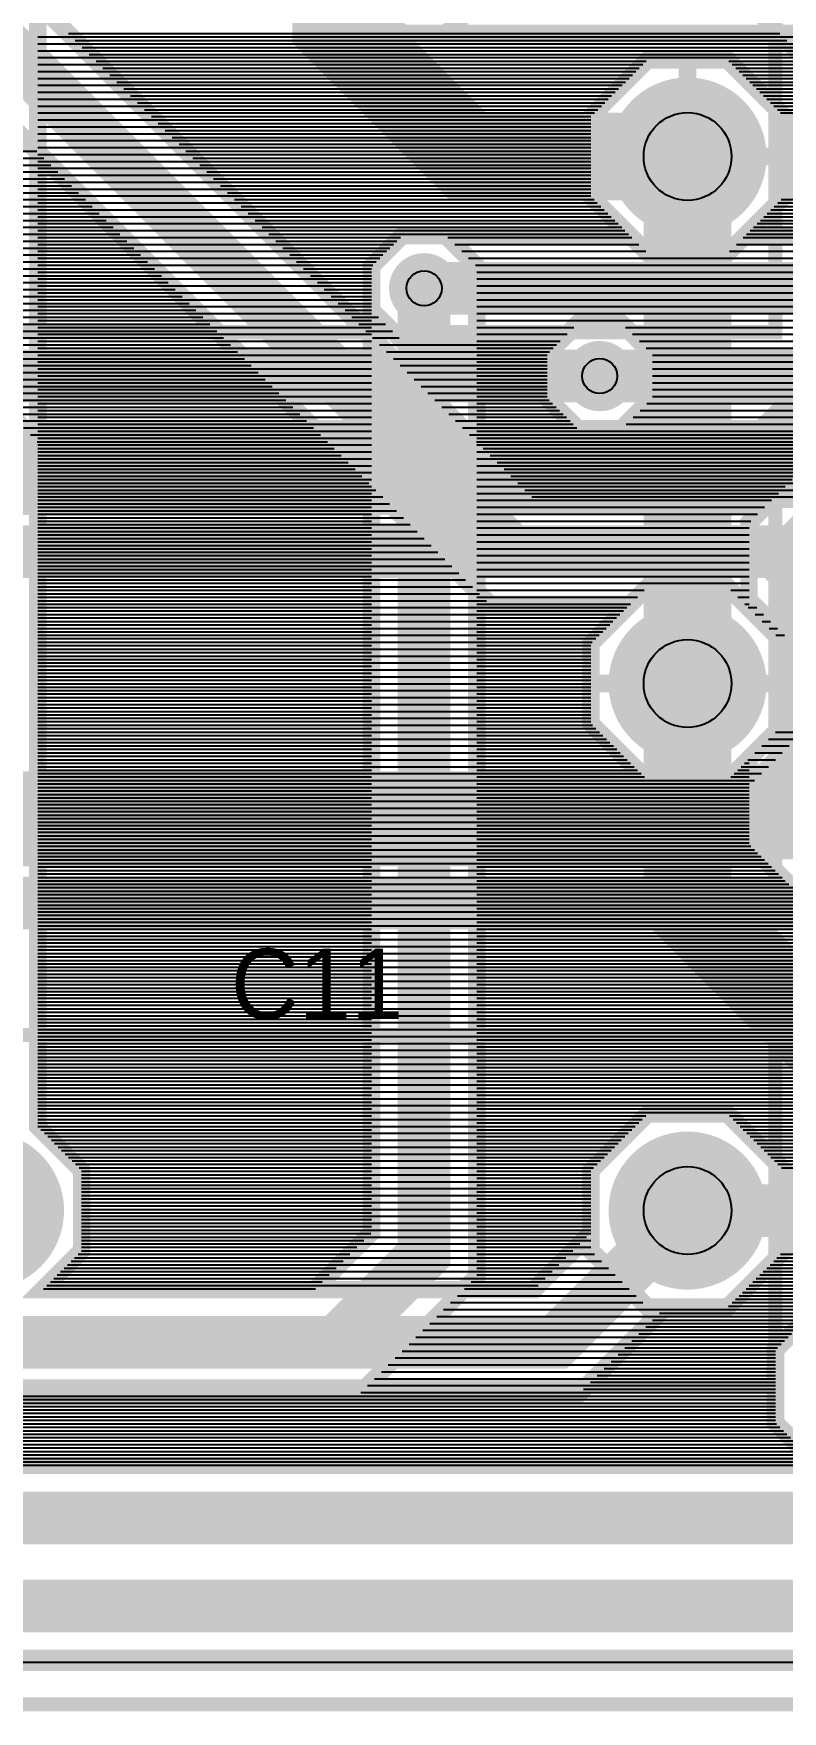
# Model space of a CAD drawing. Header units: inches. Extents: x -5.9 to 5.9, y -1.2 to 1.2.
# Drawn here: x 1.737 to 2.163, y -1.217 to -0.262 of the extents above; entities that cross this region are included whole.
import ezdxf

# ---------------------------------------------------------------- set-up
doc = ezdxf.new("R2010")
doc.units = ezdxf.units.IN
doc.layers.get('0').update_dxf_attribs({"linetype": 'CONTINUOUS'})

# ---------------------------------------------------------------- blocks, each defined once
blk = doc.blocks.new('EPAD')
at = {"const_width": 0.5}
blk.add_lwpolyline([(-0.25, 0, 1), (0.25, 0, 1)], format="xyb", close=True, dxfattribs=at)

msp = doc.modelspace()

# ---------------------------------------------------------------- linework, layer by layer
for points, const_width in [([(-5.627949, -1.212602), (5.887799, -1.212602), (5.887799, 0.755902), (-5.627949, 0.755902), (-5.627949, -1.212602)], 0.008), ([(-5.627949, -1.212602), (5.887799, -1.212602), (5.887799, 0.755902), (-5.627949, 0.755902), (-5.627949, -1.212602)], 0.008), ([(-5.627949, -1.212602), (5.887799, -1.212602), (5.887799, 0.755902), (-5.627949, 0.755902), (-5.627949, -1.212602)], 0.008), ([(5.705477, 0.692228), (5.705477, 0.622725), (5.709702, 0.6185), (5.688348, 0.6185), (5.659059, 0.589211), (5.659059, 0.547789), (5.688348, 0.5185), (5.72977, 0.5185), (5.759059, 0.547789), (5.759059, 0.573579), (5.824125, 0.573579), (5.863799, 0.613253), (5.863799, -1.069954), (5.824125, -1.03028), (5.754623, -1.03028), (5.705477, -1.079426), (5.705477, -1.148928), (5.745151, -1.188602), (-5.4853, -1.188602)], 0.01), ([(5.705477, 0.692228), (5.705477, 0.622725), (5.709702, 0.6185), (5.688348, 0.6185), (5.659059, 0.589211), (5.659059, 0.547789), (5.688348, 0.5185), (5.72977, 0.5185), (5.759059, 0.547789), (5.759059, 0.573579), (5.824125, 0.573579), (5.863799, 0.613253), (5.863799, -1.069954), (5.824125, -1.03028), (5.754623, -1.03028), (5.705477, -1.079426), (5.705477, -1.148928), (5.745151, -1.188602), (-5.4853, -1.188602)], 0.01), ([(1.234059, 0.2185), (1.584059, -0.1315), (1.584059, -0.9565), (1.634059, -1.0065), (1.909059, -1.0065), (1.959059, -0.9565), (1.959059, -0.4065)], 0.03), ([(-1.090941, -0.7315), (-1.015941, -0.7315), (-0.990941, -0.7065), (0.609059, -0.7065), (0.809059, -0.5065), (2.159059, -0.5065), (2.234059, -0.4315), (2.234059, -0.1565), (2.109059, -0.0315)], 0.05), ([(1.909059, -0.0315), (1.909059, -0.2565), (1.984059, -0.3315), (2.109059, -0.3315)], 0.05), ([(4.509059, -0.0315), (4.234059, -0.3065), (4.234059, -0.5315), (4.184059, -0.5815), (3.759059, -0.5815), (3.759059, -1.0565), (3.709059, -1.1065), (0.984059, -1.1065), (0.884059, -1.0065), (0.684059, -1.0065), (0.584059, -1.1065), (-3.115941, -1.1065), (-3.290941, -0.9315)], 0.03), ([(-1.090941, -0.0315), (-1.015941, -0.1065), (0.109059, -0.1065), (0.234059, -0.2315), (1.684059, -0.2315), (2.009059, -0.5565), (2.159059, -0.5565), (2.184059, -0.5815), (2.859059, -0.5815), (2.909059, -0.5315)], 0.03), ([(1.739059, -0.018926), (1.739059, -0.883719), (1.764059, -0.908719), (1.764059, -0.954281), (1.74184, -0.9765), (1.896633, -0.9765), (1.929059, -0.944074), (1.929059, -0.394074), (1.946633, -0.3765), (1.971485, -0.3765), (1.989059, -0.394074), (1.989059, -0.968926), (1.921485, -1.0365), (1.621633, -1.0365)], 0.01), ([(2.349059, -0.214931), (2.349059, -0.248069), (2.325628, -0.2715), (2.292491, -0.2715), (2.282491, -0.2615), (1.946633, -0.2615), (1.929059, -0.243926), (1.929059, -0.219074), (1.946633, -0.2015), (2.282491, -0.2015), (2.292491, -0.1915), (2.325628, -0.1915), (2.349059, -0.214931)], 0.01), ([(2.409059, -0.2315), (2.409059, -0.3315), (2.184059, -0.5565), (2.184059, -0.7065)], 0.05), ([(1.509059, -1.0315), (1.584059, -1.1065), (2.909059, -1.1065), (2.959059, -1.0565), (2.959059, -0.2815), (2.909059, -0.2315)], 0.03), ([(2.171485, -0.5265), (2.021485, -0.5265), (1.716484, -0.2215)], 0.01), ([(2.121633, -0.2215), (2.211633, -0.3115), (3.061634, -0.3115)], 0.01), ([(1.009059, -0.4315), (2.159059, -0.4315), (2.159059, -0.2315), (1.009059, -0.2315), (1.009059, -0.4315)], 0.008), ([(1.009059, -0.4315), (2.159059, -0.4315), (2.159059, -0.2315), (1.009059, -0.2315), (1.009059, -0.4315)], 0.008), ([(1.009059, -0.4315), (2.159059, -0.4315), (2.159059, -0.2315), (1.009059, -0.2315), (1.009059, -0.4315)], 0.008), ([(1.929059, -0.243926), (1.946633, -0.2615), (1.971485, -0.2615), (1.989059, -0.243926)], 0.01), ([(1.671633, -0.2615), (1.996633, -0.5865), (2.076278, -0.5865), (2.054059, -0.608719), (2.054059, -0.654281), (2.086278, -0.6865), (2.131841, -0.6865), (2.164059, -0.654281), (2.164059, -0.608719), (2.14184, -0.5865), (2.146633, -0.5865), (2.171633, -0.6115)], 0.01), ([(2.821485, -0.3765), (2.14184, -0.3765), (2.164059, -0.354281), (2.164059, -0.308719), (2.131841, -0.2765), (2.086278, -0.2765), (2.054059, -0.308719), (2.054059, -0.354281), (2.076278, -0.3765), (1.946633, -0.3765), (1.929059, -0.394074), (1.929059, -0.418926), (1.946633, -0.4365), (2.036633, -0.4365), (2.029059, -0.444074), (2.029059, -0.468926), (2.046633, -0.4865), (2.971485, -0.4865)], 0.01), ([(2.054059, -0.354281), (2.054059, -0.308719), (2.086278, -0.2765), (2.131841, -0.2765), (2.164059, -0.308719), (2.164059, -0.354281), (2.131841, -0.3865), (2.086278, -0.3865), (2.054059, -0.354281)], 0.01), ([(2.109059, -0.2765), (2.109059, -0.3315)], 0.01), ([(2.109059, -0.2765), (2.109059, -0.3315)], 0.01), ([(3.109059, -0.3065), (2.959059, -0.4565), (2.059059, -0.4565)], 0.03), ([(2.200628, -0.7465), (2.167491, -0.7465), (2.144059, -0.723069), (2.144059, -0.674281), (2.131841, -0.6865), (2.086278, -0.6865), (2.054059, -0.654281), (2.054059, -0.608719), (2.086278, -0.5765), (2.131841, -0.5765), (2.144059, -0.588719), (2.144059, -0.539932), (2.369059, -0.314932)], 0.01), ([(2.109059, -0.3315), (2.109059, -0.6315)], 0.05), ([(4.141634, -0.3315), (4.021633, -0.4515), (3.221633, -0.4515), (3.204059, -0.469074), (3.204059, -0.694074), (3.171633, -0.7265), (3.046633, -0.7265), (2.846633, -0.9265), (2.671633, -0.9265), (2.616633, -0.9815), (2.588348, -0.9815), (2.559059, -1.010789), (2.559059, -1.052211), (2.583349, -1.0765), (2.234769, -1.0765), (2.259059, -1.052211), (2.259059, -1.010789), (2.22977, -0.9815), (2.188348, -0.9815), (2.159059, -1.010789), (2.159059, -1.052211), (2.183349, -1.0765), (1.534769, -1.0765)], 0.01), ([(2.054059, -0.3315), (2.109059, -0.3315)], 0.01), ([(2.054059, -0.3315), (2.109059, -0.3315)], 0.01), ([(2.164059, -0.3315), (2.109059, -0.3315)], 0.01), ([(2.109059, -0.3865), (2.109059, -0.3315)], 0.01), ([(2.164059, -0.3315), (2.109059, -0.3315)], 0.01), ([(2.059059, -0.4565), (0.184059, -0.4565), (0.134059, -0.4065), (-1.240941, -0.4065), (-1.290941, -0.4565), (-1.290941, -0.7815), (-1.340941, -0.8315), (-2.390941, -0.8315), (-2.590941, -1.0315)], 0.03), ([(1.959059, -0.4065), (2.809059, -0.4065)], 0.03), ([(1.571633, -1.0365), (2.046485, -1.0365), (2.096485, -0.9865), (2.131841, -0.9865), (2.164059, -0.954281), (2.164059, -0.908719), (2.131841, -0.8765), (2.086278, -0.8765), (2.054059, -0.908719), (2.054059, -0.944074), (2.021633, -0.9765), (1.74184, -0.9765), (1.764059, -0.954281), (1.764059, -0.908719), (1.739059, -0.883719), (1.739059, -0.494074), (1.671485, -0.4265)], 0.01), ([(2.029059, -0.468926), (2.029059, -0.444074), (2.046633, -0.4265), (2.071485, -0.4265), (2.089059, -0.444074), (2.089059, -0.468926), (2.071485, -0.4865), (2.046633, -0.4865), (2.029059, -0.468926)], 0.01), ([(1.009059, -0.7315), (2.159059, -0.7315), (2.159059, -0.5315), (1.009059, -0.5315), (1.009059, -0.7315)], 0.008), ([(1.009059, -0.7315), (2.159059, -0.7315), (2.159059, -0.5315), (1.009059, -0.5315), (1.009059, -0.7315)], 0.008), ([(1.009059, -0.7315), (2.159059, -0.7315), (2.159059, -0.5315), (1.009059, -0.5315), (1.009059, -0.7315)], 0.008), ([(2.109059, -0.9315), (2.034059, -1.0065), (1.584059, -1.0065), (1.134059, -0.5565), (0.409059, -0.5565), (0.359059, -0.6065), (0.034059, -0.6065)], 0.03), ([(3.409059, -0.6315), (3.359059, -0.5815), (2.234059, -0.5815), (2.209059, -0.5565), (0.984059, -0.5565), (0.909059, -0.6315)], 0.03), ([(2.109059, -0.5765), (2.109059, -0.6315)], 0.01), ([(1.109059, -0.6315), (1.184059, -0.7065), (2.184059, -0.7065)], 0.05), ([(2.109059, -0.6315), (2.109059, -0.7565), (2.184059, -0.8315), (2.484059, -0.8315), (2.509059, -0.8065)], 0.05), ([(2.454059, -0.6315), (2.454059, -0.7065), (2.184059, -0.7065)], 0.05), ([(2.234059, -0.6315), (2.234059, -0.7565), (0.084059, -0.7565), (0.009059, -0.8315)], 0.03), ([(2.054059, -0.6315), (2.109059, -0.6315)], 0.01), ([(2.054059, -0.6315), (2.109059, -0.6315)], 0.01), ([(2.109059, -0.6865), (2.109059, -0.6315)], 0.01), ([(2.164059, -0.6315), (2.109059, -0.6315)], 0.01), ([(2.109059, -0.6865), (2.109059, -0.6315)], 0.01), ([(2.324059, -0.6665), (2.167491, -0.6665), (2.144059, -0.689931), (2.144059, -0.723069), (2.167491, -0.7465), (2.379059, -0.7465)], 0.01), ([(2.109059, -0.9315), (2.459059, -0.9315), (2.684059, -0.7065), (2.759059, -0.7065)], 0.03), ([(5.515776, -1.1365), (3.371633, -1.1365), (3.259059, -1.023925), (3.259059, -1.052211), (3.22977, -1.0815), (3.188348, -1.0815), (3.159059, -1.052211), (3.159059, -1.010789), (3.188348, -0.9815), (3.216634, -0.9815), (3.121633, -0.8865), (3.086278, -0.8865), (3.054059, -0.854281), (3.054059, -0.808719), (3.076278, -0.7865), (3.071485, -0.7865), (2.871485, -0.9865), (2.834769, -0.9865), (2.859059, -1.010789), (2.859059, -1.052211), (2.82977, -1.0815), (2.801485, -1.0815), (2.696485, -1.1865), (-1.578367, -1.1865)], 0.01), ([(-1.690941, -0.8365), (-1.615941, -0.8365), (-1.615941, -1.1065), (-1.565941, -1.1565), (2.684059, -1.1565), (2.809059, -1.0315)], 0.03), ([(1.659059, -1.0315), (2.159059, -1.0315), (2.159059, -0.8315), (1.659059, -0.8315), (1.659059, -1.0315)], 0.008), ([(1.659059, -1.0315), (2.159059, -1.0315), (2.159059, -0.8315), (1.659059, -0.8315), (1.659059, -1.0315)], 0.008), ([(1.659059, -1.0315), (2.159059, -1.0315), (2.159059, -0.8315), (1.659059, -0.8315), (1.659059, -1.0315)], 0.008), ([(2.054059, -0.954281), (2.054059, -0.908719), (2.086278, -0.8765), (2.131841, -0.8765), (2.164059, -0.908719), (2.164059, -0.954281), (2.131841, -0.9865), (2.086278, -0.9865), (2.054059, -0.954281)], 0.01), ([(-1.490941, -0.9315), (-1.315941, -1.1065), (2.659059, -1.1065), (2.734059, -1.0315)], 0.03), ([(0.834059, -1.0565), (0.834059, -1.1065), (0.884059, -1.1565), (3.959059, -1.1565), (4.009059, -1.1065), (4.009059, -0.9315)], 0.03), ([(1.596485, -1.0765), (2.183349, -1.0765), (2.159059, -1.052211), (2.159059, -1.010789), (2.188348, -0.9815), (2.22977, -0.9815), (2.259059, -1.010789), (2.259059, -1.052211), (2.234769, -1.0765), (2.583349, -1.0765), (2.559059, -1.052211), (2.559059, -1.010789), (2.588348, -0.9815), (2.62977, -0.9815), (2.659059, -1.010789), (2.659059, -1.052211), (2.634769, -1.0765), (2.783349, -1.0765)], 0.01), ([(0.734059, -1.0565), (0.834059, -1.1565), (5.35335, -1.1565), (5.494098, -1.015752)], 0.03), ([(5.365776, -1.1865), (0.821633, -1.1865)], 0.01)]:
    msp.add_lwpolyline(points, dxfattribs=dict(const_width=const_width))
for points in [[(1.739059, -0.263406), (2.284396, -0.263406)], [(1.739059, -0.267343), (2.288333, -0.267343)], [(1.756524, -0.26154), (2.161674, -0.26154)], [(1.760461, -0.265477), (2.165611, -0.265477)], [(1.739059, -0.27128), (2.29227, -0.27128)], [(1.739059, -0.275217), (2.369059, -0.275217)], [(1.764398, -0.269414), (2.169548, -0.269414)], [(1.768335, -0.273351), (2.173485, -0.273351)], [(1.739059, -0.279154), (2.083624, -0.279154)], [(1.739059, -0.283091), (2.079687, -0.283091)], [(1.772272, -0.277288), (2.08549, -0.277288)], [(1.776209, -0.281225), (2.081553, -0.281225)], [(1.780146, -0.285162), (2.077616, -0.285162)], [(2.132628, -0.277288), (2.177422, -0.277288)], [(2.134494, -0.279154), (2.369059, -0.279154)], [(2.136565, -0.281225), (2.181359, -0.281225)], [(2.138431, -0.283091), (2.369059, -0.283091)], [(2.140502, -0.285162), (2.185296, -0.285162)], [(1.739059, -0.287028), (2.07575, -0.287028)], [(1.739059, -0.290965), (2.071813, -0.290965)], [(1.739059, -0.294902), (2.067876, -0.294902)], [(1.784083, -0.289099), (2.073679, -0.289099)], [(1.78802, -0.293036), (2.069742, -0.293036)], [(2.142368, -0.287028), (2.369059, -0.287028)], [(2.144439, -0.289099), (2.189233, -0.289099)], [(2.146305, -0.290965), (2.369059, -0.290965)], [(2.148376, -0.293036), (2.19317, -0.293036)], [(2.150242, -0.294902), (2.369059, -0.294902)], [(1.739059, -0.298839), (2.063939, -0.298839)], [(1.739059, -0.302776), (2.060002, -0.302776)], [(1.791957, -0.296973), (2.065805, -0.296973)], [(1.795894, -0.30091), (2.061868, -0.30091)], [(1.799831, -0.304847), (2.057931, -0.304847)], [(2.152313, -0.296973), (2.197107, -0.296973)], [(2.154179, -0.298839), (2.369059, -0.298839)], [(2.15625, -0.30091), (2.201044, -0.30091)], [(2.158116, -0.302776), (2.369059, -0.302776)], [(2.160187, -0.304847), (2.204981, -0.304847)], [(1.739059, -0.306713), (2.056065, -0.306713)], [(1.739059, -0.31065), (2.054059, -0.31065)], [(1.739059, -0.314587), (2.054059, -0.314587)], [(1.803768, -0.308784), (2.054059, -0.308784)], [(1.807705, -0.312721), (2.054059, -0.312721)], [(2.162053, -0.306713), (2.369059, -0.306713)], [(1.739059, -0.318524), (2.054059, -0.318524)], [(1.739059, -0.322461), (2.054059, -0.322461)], [(1.811642, -0.316658), (2.054059, -0.316658)], [(1.815579, -0.320595), (2.054059, -0.320595)], [(1.819516, -0.324532), (2.054059, -0.324532)], [(1.164059, -0.328469), (1.738603, -0.328469)], [(1.164059, -0.332406), (1.74254, -0.332406)], [(1.739059, -0.326398), (2.054059, -0.326398)], [(1.739059, -0.330335), (2.054059, -0.330335)], [(1.739059, -0.334272), (2.054059, -0.334272)], [(1.823453, -0.328469), (2.054059, -0.328469)], [(1.82739, -0.332406), (2.054059, -0.332406)], [(1.164059, -0.336343), (1.746477, -0.336343)], [(1.164059, -0.34028), (1.750414, -0.34028)], [(1.739059, -0.338209), (2.054059, -0.338209)], [(1.739059, -0.342146), (2.054059, -0.342146)], [(1.831327, -0.336343), (2.054059, -0.336343)], [(1.835264, -0.34028), (2.054059, -0.34028)], [(1.164059, -0.344217), (1.754351, -0.344217)], [(1.164059, -0.348154), (1.758288, -0.348154)], [(1.164059, -0.352091), (1.762225, -0.352091)], [(1.739059, -0.346083), (2.054059, -0.346083)], [(1.739059, -0.35002), (2.054059, -0.35002)], [(1.839201, -0.344217), (2.054059, -0.344217)], [(1.843138, -0.348154), (2.054059, -0.348154)], [(1.847075, -0.352091), (2.054059, -0.352091)], [(1.158375, -0.359965), (1.770099, -0.359965)], [(1.162312, -0.356028), (1.766162, -0.356028)], [(1.739059, -0.353957), (2.054059, -0.353957)], [(1.739059, -0.357894), (2.057672, -0.357894)], [(1.739059, -0.361831), (2.061609, -0.361831)], [(1.851012, -0.356028), (2.055806, -0.356028)], [(1.854949, -0.359965), (2.059743, -0.359965)], [(2.156509, -0.361831), (2.322161, -0.361831)], [(2.158375, -0.359965), (3.013169, -0.359965)], [(2.160446, -0.357894), (2.326098, -0.357894)], [(2.162312, -0.356028), (3.017106, -0.356028)], [(1.146564, -0.371776), (1.78191, -0.371776)], [(1.150501, -0.367839), (1.777973, -0.367839)], [(1.154438, -0.363902), (1.774036, -0.363902)], [(1.739059, -0.365768), (2.065546, -0.365768)], [(1.739059, -0.369705), (2.069483, -0.369705)], [(1.858886, -0.363902), (2.06368, -0.363902)], [(1.862823, -0.367839), (2.067617, -0.367839)], [(1.86676, -0.371776), (2.071554, -0.371776)], [(2.146564, -0.371776), (3.001358, -0.371776)], [(2.148635, -0.369705), (2.314287, -0.369705)], [(2.150501, -0.367839), (3.005295, -0.367839)], [(2.152572, -0.365768), (2.318224, -0.365768)], [(2.154438, -0.363902), (3.009232, -0.363902)], [(1.13869, -0.37965), (1.789784, -0.37965)], [(1.142627, -0.375713), (1.785847, -0.375713)], [(1.739059, -0.373642), (2.07342, -0.373642)], [(1.739059, -0.377579), (1.945554, -0.377579)], [(1.739059, -0.381516), (1.941617, -0.381516)], [(1.870697, -0.375713), (2.075491, -0.375713)], [(1.874634, -0.37965), (1.943483, -0.37965)], [(1.972564, -0.377579), (2.077357, -0.377579)], [(1.976501, -0.381516), (2.081294, -0.381516)], [(2.136824, -0.381516), (2.302476, -0.381516)], [(2.140761, -0.377579), (2.306413, -0.377579)], [(2.142627, -0.375713), (2.997421, -0.375713)], [(2.144698, -0.373642), (2.31035, -0.373642)], [(1.021651, -0.387524), (1.797658, -0.387524)], [(1.024059, -0.391461), (1.801595, -0.391461)], [(1.134753, -0.383587), (1.793721, -0.383587)], [(1.739059, -0.385453), (1.93768, -0.385453)], [(1.739059, -0.38939), (1.933743, -0.38939)], [(1.878571, -0.383587), (1.939546, -0.383587)], [(1.882508, -0.387524), (1.935609, -0.387524)], [(1.886445, -0.391461), (1.931672, -0.391461)], [(1.980438, -0.385453), (2.085231, -0.385453)], [(1.984375, -0.38939), (2.294602, -0.38939)], [(2.132887, -0.385453), (2.298539, -0.385453)], [(1.024059, -0.395398), (1.805532, -0.395398)], [(1.024059, -0.399335), (1.809469, -0.399335)], [(1.739059, -0.393327), (1.929806, -0.393327)], [(1.739059, -0.397264), (1.929059, -0.397264)], [(1.890382, -0.395398), (1.929059, -0.395398)], [(1.894319, -0.399335), (1.929059, -0.399335)], [(1.988312, -0.393327), (2.290665, -0.393327)], [(1.989059, -0.397264), (2.286728, -0.397264)], [(1.024059, -0.403272), (1.813406, -0.403272)], [(1.024059, -0.407209), (1.817343, -0.407209)], [(1.739059, -0.401201), (1.929059, -0.401201)], [(1.739059, -0.405138), (1.929059, -0.405138)], [(1.739059, -0.409075), (1.929059, -0.409075)], [(1.898256, -0.403272), (1.929059, -0.403272)], [(1.902193, -0.407209), (1.929059, -0.407209)], [(1.989059, -0.401201), (2.282791, -0.401201)], [(1.989059, -0.405138), (2.278854, -0.405138)], [(1.989059, -0.409075), (2.274917, -0.409075)], [(1.024059, -0.411146), (1.82128, -0.411146)], [(1.024059, -0.415083), (1.825217, -0.415083)], [(1.024059, -0.41902), (1.829154, -0.41902)], [(1.739059, -0.413012), (1.929059, -0.413012)], [(1.739059, -0.416949), (1.929059, -0.416949)], [(1.90613, -0.411146), (1.929059, -0.411146)], [(1.910067, -0.415083), (1.929059, -0.415083)], [(1.914004, -0.41902), (1.929153, -0.41902)], [(1.989059, -0.413012), (2.27098, -0.413012)], [(1.989059, -0.416949), (2.267043, -0.416949)], [(1.024059, -0.422957), (1.833091, -0.422957)], [(1.671878, -0.426894), (1.837028, -0.426894)], [(1.739059, -0.420886), (1.929059, -0.420886)], [(1.739059, -0.424823), (1.929059, -0.424823)], [(1.739059, -0.42876), (1.929059, -0.42876)], [(1.917941, -0.422957), (1.93309, -0.422957)], [(1.921878, -0.426894), (1.937027, -0.426894)], [(1.989059, -0.420886), (2.263106, -0.420886)], [(1.989059, -0.424823), (2.259169, -0.424823)], [(1.989059, -0.42876), (2.044373, -0.42876)], [(2.073745, -0.42876), (2.255231, -0.42876)], [(1.675815, -0.430831), (1.840965, -0.430831)], [(1.679752, -0.434768), (1.844902, -0.434768)], [(1.683689, -0.438705), (1.848839, -0.438705)], [(1.739059, -0.432697), (1.929059, -0.432697)], [(1.739059, -0.436634), (1.929059, -0.436634)], [(1.925815, -0.430831), (1.940964, -0.430831)], [(1.929752, -0.434768), (1.944901, -0.434768)], [(1.933689, -0.438705), (2.034428, -0.438705)], [(1.989059, -0.432697), (2.040436, -0.432697)], [(1.989059, -0.436634), (2.036499, -0.436634)], [(2.077682, -0.432697), (2.251294, -0.432697)], [(2.081619, -0.436634), (2.247357, -0.436634)], [(1.687626, -0.442642), (1.852776, -0.442642)], [(1.691563, -0.446579), (1.856713, -0.446579)], [(1.739059, -0.440571), (1.929059, -0.440571)], [(1.739059, -0.444508), (1.929059, -0.444508)], [(1.739059, -0.448445), (1.929059, -0.448445)], [(1.937626, -0.442642), (2.030491, -0.442642)], [(1.941563, -0.446579), (2.029059, -0.446579)], [(1.989059, -0.440571), (2.032562, -0.440571)], [(1.989059, -0.444508), (2.029059, -0.444508)], [(1.989059, -0.448445), (2.029059, -0.448445)], [(2.085556, -0.440571), (2.24342, -0.440571)], [(2.089059, -0.444508), (2.239483, -0.444508)], [(2.089059, -0.448445), (2.235546, -0.448445)], [(1.6955, -0.450516), (1.86065, -0.450516)], [(1.699437, -0.454453), (1.864587, -0.454453)], [(1.703374, -0.45839), (1.868524, -0.45839)], [(1.739059, -0.452382), (1.929059, -0.452382)], [(1.739059, -0.456319), (1.929059, -0.456319)], [(1.9455, -0.450516), (2.029059, -0.450516)], [(1.949437, -0.454453), (2.029059, -0.454453)], [(1.953374, -0.45839), (2.029059, -0.45839)], [(1.989059, -0.452382), (2.029059, -0.452382)], [(1.989059, -0.456319), (2.029059, -0.456319)], [(2.089059, -0.452382), (2.231609, -0.452382)], [(2.089059, -0.456319), (2.227672, -0.456319)], [(1.707311, -0.462327), (1.872461, -0.462327)], [(1.711248, -0.466264), (1.876398, -0.466264)], [(1.739059, -0.460256), (1.929059, -0.460256)], [(1.739059, -0.464193), (1.929059, -0.464193)], [(1.957311, -0.462327), (2.029059, -0.462327)], [(1.961248, -0.466264), (2.029059, -0.466264)], [(1.989059, -0.460256), (2.029059, -0.460256)], [(1.989059, -0.464193), (2.029059, -0.464193)], [(2.089059, -0.460256), (2.223735, -0.460256)], [(2.089059, -0.464193), (2.219798, -0.464193)], [(1.715185, -0.470201), (1.880335, -0.470201)], [(1.719122, -0.474138), (1.884272, -0.474138)], [(1.739059, -0.46813), (1.929059, -0.46813)], [(1.739059, -0.472067), (1.929059, -0.472067)], [(1.739059, -0.476004), (1.929059, -0.476004)], [(1.965185, -0.470201), (2.030334, -0.470201)], [(1.969122, -0.474138), (2.034271, -0.474138)], [(1.989059, -0.46813), (2.029059, -0.46813)], [(1.989059, -0.472067), (2.0322, -0.472067)], [(1.989059, -0.476004), (2.036137, -0.476004)], [(2.081981, -0.476004), (2.207987, -0.476004)], [(2.085918, -0.472067), (2.211924, -0.472067)], [(2.089059, -0.46813), (2.215861, -0.46813)], [(1.723059, -0.478075), (1.888209, -0.478075)], [(1.726996, -0.482012), (1.892146, -0.482012)], [(1.730933, -0.485949), (1.896083, -0.485949)], [(1.739059, -0.479941), (1.929059, -0.479941)], [(1.739059, -0.483878), (1.929059, -0.483878)], [(1.973059, -0.478075), (2.038208, -0.478075)], [(1.976996, -0.482012), (2.042145, -0.482012)], [(1.980933, -0.485949), (2.046082, -0.485949)], [(1.989059, -0.479941), (2.040074, -0.479941)], [(1.989059, -0.483878), (2.044011, -0.483878)], [(2.074107, -0.483878), (2.200113, -0.483878)], [(2.078044, -0.479941), (2.20405, -0.479941)], [(1.73487, -0.489886), (1.90002, -0.489886)], [(1.738807, -0.493823), (1.903957, -0.493823)], [(1.739059, -0.487815), (1.929059, -0.487815)], [(1.739059, -0.491752), (1.929059, -0.491752)], [(1.739059, -0.495689), (1.929059, -0.495689)], [(1.98487, -0.489886), (3.204059, -0.489886)], [(1.988807, -0.493823), (2.269059, -0.493823)], [(1.989059, -0.487815), (2.196176, -0.487815)], [(1.989059, -0.491752), (2.192239, -0.491752)], [(1.989059, -0.495689), (2.188302, -0.495689)], [(1.739059, -0.49776), (1.907894, -0.49776)], [(1.739059, -0.499626), (1.929059, -0.499626)], [(1.739059, -0.501697), (1.911831, -0.501697)], [(1.739059, -0.503563), (1.929059, -0.503563)], [(1.739059, -0.505634), (1.915768, -0.505634)], [(1.989059, -0.499626), (2.184365, -0.499626)], [(1.989059, -0.503563), (2.180428, -0.503563)], [(1.992744, -0.49776), (2.269059, -0.49776)], [(1.996681, -0.501697), (2.269059, -0.501697)], [(2.000619, -0.505634), (2.269059, -0.505634)], [(1.739059, -0.5075), (1.929059, -0.5075)], [(1.739059, -0.509571), (1.919705, -0.509571)], [(1.739059, -0.511437), (1.929059, -0.511437)], [(1.739059, -0.513508), (1.923642, -0.513508)], [(1.739059, -0.515374), (1.929059, -0.515374)], [(1.989059, -0.5075), (2.176491, -0.5075)], [(1.989059, -0.511437), (2.172554, -0.511437)], [(1.989059, -0.515374), (2.168617, -0.515374)], [(2.004556, -0.509571), (2.269059, -0.509571)], [(2.008493, -0.513508), (2.269059, -0.513508)], [(1.739059, -0.517445), (1.927579, -0.517445)], [(1.739059, -0.519311), (1.929059, -0.519311)], [(1.739059, -0.521382), (1.931516, -0.521382)], [(1.739059, -0.523248), (1.929059, -0.523248)], [(1.989059, -0.519311), (2.16468, -0.519311)], [(1.989059, -0.523248), (2.160743, -0.523248)], [(2.01243, -0.517445), (2.269059, -0.517445)], [(2.016367, -0.521382), (2.269059, -0.521382)], [(1.739059, -0.525319), (1.935453, -0.525319)], [(1.739059, -0.527185), (1.929059, -0.527185)], [(1.739059, -0.529256), (1.93939, -0.529256)], [(1.739059, -0.531122), (1.929059, -0.531122)], [(1.739059, -0.533193), (1.943327, -0.533193)], [(1.989059, -0.527185), (2.156806, -0.527185)], [(1.989059, -0.531122), (2.152869, -0.531122)], [(2.020304, -0.525319), (2.269059, -0.525319)], [(1.739059, -0.535059), (1.929059, -0.535059)], [(1.739059, -0.53713), (1.947264, -0.53713)], [(1.739059, -0.538996), (1.929059, -0.538996)], [(1.739059, -0.541067), (1.951201, -0.541067)], [(1.739059, -0.542933), (1.929059, -0.542933)], [(1.989059, -0.535059), (2.148932, -0.535059)], [(1.989059, -0.538996), (2.144995, -0.538996)], [(1.989059, -0.542933), (2.144059, -0.542933)], [(1.739059, -0.545004), (1.955138, -0.545004)], [(1.739059, -0.54687), (1.929059, -0.54687)], [(1.739059, -0.548941), (1.959075, -0.548941)], [(1.739059, -0.550807), (1.929059, -0.550807)], [(1.739059, -0.552878), (1.963012, -0.552878)], [(1.989059, -0.54687), (2.144059, -0.54687)], [(1.989059, -0.550807), (2.144059, -0.550807)], [(1.739059, -0.554744), (1.929059, -0.554744)], [(1.739059, -0.556815), (1.966949, -0.556815)], [(1.739059, -0.558681), (1.929059, -0.558681)], [(1.739059, -0.560752), (1.970886, -0.560752)], [(1.739059, -0.562618), (1.929059, -0.562618)], [(1.989059, -0.554744), (2.144059, -0.554744)], [(1.989059, -0.558681), (2.144059, -0.558681)], [(1.989059, -0.562618), (2.144059, -0.562618)], [(1.739059, -0.564689), (1.974823, -0.564689)], [(1.739059, -0.566555), (1.929059, -0.566555)], [(1.739059, -0.568626), (1.97876, -0.568626)], [(1.739059, -0.570492), (1.929059, -0.570492)], [(1.739059, -0.572563), (1.982697, -0.572563)], [(1.989059, -0.566555), (2.144059, -0.566555)], [(1.989059, -0.570492), (2.144059, -0.570492)], [(1.739059, -0.574429), (1.929059, -0.574429)], [(1.739059, -0.5765), (1.986634, -0.5765)], [(1.739059, -0.578366), (1.929059, -0.578366)], [(1.739059, -0.580437), (1.990571, -0.580437)], [(1.739059, -0.582303), (1.929059, -0.582303)], [(1.989059, -0.574429), (2.144059, -0.574429)], [(1.989059, -0.578366), (2.084412, -0.578366)], [(1.989059, -0.582303), (2.080475, -0.582303)], [(2.133706, -0.578366), (2.144059, -0.578366)], [(2.137643, -0.582303), (2.144059, -0.582303)], [(1.739059, -0.584374), (1.994508, -0.584374)], [(1.739059, -0.58624), (1.929059, -0.58624)], [(1.739059, -0.588311), (2.074467, -0.588311)], [(1.739059, -0.590177), (1.929059, -0.590177)], [(1.989059, -0.58624), (2.076538, -0.58624)], [(1.989059, -0.590177), (2.072601, -0.590177)], [(2.14158, -0.58624), (2.144059, -0.58624)], [(2.143652, -0.588311), (2.148445, -0.588311)], [(1.739059, -0.592248), (2.07053, -0.592248)], [(1.739059, -0.594114), (1.929059, -0.594114)], [(1.739059, -0.596185), (2.066593, -0.596185)], [(1.739059, -0.598051), (1.929059, -0.598051)], [(1.739059, -0.600122), (2.062656, -0.600122)], [(1.989059, -0.594114), (2.068664, -0.594114)], [(1.989059, -0.598051), (2.064727, -0.598051)], [(2.147589, -0.592248), (2.152382, -0.592248)], [(2.151526, -0.596185), (2.156319, -0.596185)], [(2.155463, -0.600122), (2.160256, -0.600122)], [(1.739059, -0.601988), (1.929059, -0.601988)], [(1.739059, -0.604059), (2.058719, -0.604059)], [(1.739059, -0.605925), (1.929059, -0.605925)], [(1.739059, -0.607996), (2.054781, -0.607996)], [(1.739059, -0.609862), (1.929059, -0.609862)], [(1.989059, -0.601988), (2.06079, -0.601988)], [(1.989059, -0.605925), (2.056853, -0.605925)], [(1.989059, -0.609862), (2.054059, -0.609862)], [(2.1594, -0.604059), (2.164193, -0.604059)], [(1.739059, -0.611933), (2.054059, -0.611933)], [(1.739059, -0.613799), (1.929059, -0.613799)], [(1.739059, -0.61587), (2.054059, -0.61587)], [(1.739059, -0.617736), (1.929059, -0.617736)], [(1.739059, -0.619807), (2.054059, -0.619807)], [(1.989059, -0.613799), (2.054059, -0.613799)], [(1.989059, -0.617736), (2.054059, -0.617736)], [(1.739059, -0.621673), (1.929059, -0.621673)], [(1.739059, -0.623744), (2.054059, -0.623744)], [(1.739059, -0.62561), (1.929059, -0.62561)], [(1.739059, -0.627681), (2.054059, -0.627681)], [(1.739059, -0.629547), (1.929059, -0.629547)], [(1.989059, -0.621673), (2.054059, -0.621673)], [(1.989059, -0.62561), (2.054059, -0.62561)], [(1.989059, -0.629547), (2.054059, -0.629547)], [(1.739059, -0.631619), (2.054059, -0.631619)], [(1.739059, -0.633484), (1.929059, -0.633484)], [(1.739059, -0.635556), (2.054059, -0.635556)], [(1.739059, -0.637421), (1.929059, -0.637421)], [(1.739059, -0.639493), (2.054059, -0.639493)], [(1.989059, -0.633484), (2.054059, -0.633484)], [(1.989059, -0.637421), (2.054059, -0.637421)], [(1.739059, -0.641358), (1.929059, -0.641358)], [(1.739059, -0.64343), (2.054059, -0.64343)], [(1.739059, -0.645295), (1.929059, -0.645295)], [(1.739059, -0.647367), (2.054059, -0.647367)], [(1.739059, -0.649232), (1.929059, -0.649232)], [(1.989059, -0.641358), (2.054059, -0.641358)], [(1.989059, -0.645295), (2.054059, -0.645295)], [(1.989059, -0.649232), (2.054059, -0.649232)], [(1.739059, -0.651304), (2.054059, -0.651304)], [(1.739059, -0.653169), (1.929059, -0.653169)], [(1.739059, -0.655241), (2.055019, -0.655241)], [(1.739059, -0.657106), (1.929059, -0.657106)], [(1.989059, -0.653169), (2.054059, -0.653169)], [(1.989059, -0.657106), (2.056884, -0.657106)], [(1.739059, -0.659178), (2.058956, -0.659178)], [(1.739059, -0.661043), (1.929059, -0.661043)], [(1.739059, -0.663115), (2.062893, -0.663115)], [(1.739059, -0.66498), (1.929059, -0.66498)], [(1.739059, -0.667052), (2.06683, -0.667052)], [(1.989059, -0.661043), (2.060821, -0.661043)], [(1.989059, -0.66498), (2.064758, -0.66498)], [(2.151289, -0.667052), (2.166939, -0.667052)], [(2.155226, -0.663115), (2.324059, -0.663115)], [(2.159163, -0.659178), (2.219311, -0.659178)], [(1.739059, -0.668917), (1.929059, -0.668917)], [(1.739059, -0.670989), (2.070767, -0.670989)], [(1.739059, -0.672854), (1.929059, -0.672854)], [(1.739059, -0.674926), (2.074704, -0.674926)], [(1.739059, -0.676791), (1.929059, -0.676791)], [(1.989059, -0.668917), (2.068695, -0.668917)], [(1.989059, -0.672854), (2.072632, -0.672854)], [(1.989059, -0.676791), (2.076569, -0.676791)], [(2.141549, -0.676791), (2.144059, -0.676791)], [(2.143415, -0.674926), (2.159065, -0.674926)], [(2.147352, -0.670989), (2.163002, -0.670989)], [(1.739059, -0.678863), (2.078641, -0.678863)], [(1.739059, -0.680728), (1.929059, -0.680728)], [(1.739059, -0.6828), (2.082578, -0.6828)], [(1.739059, -0.684665), (1.929059, -0.684665)], [(1.739059, -0.686737), (2.147254, -0.686737)], [(1.989059, -0.680728), (2.080506, -0.680728)], [(1.989059, -0.684665), (2.084443, -0.684665)], [(2.133675, -0.684665), (2.144059, -0.684665)], [(2.135541, -0.6828), (2.151191, -0.6828)], [(2.137612, -0.680728), (2.144059, -0.680728)], [(2.139478, -0.678863), (2.155128, -0.678863)], [(1.739059, -0.688602), (1.929059, -0.688602)], [(1.739059, -0.690674), (2.144059, -0.690674)], [(1.739059, -0.692539), (1.929059, -0.692539)], [(1.739059, -0.694611), (2.144059, -0.694611)], [(1.739059, -0.696476), (1.929059, -0.696476)], [(1.989059, -0.688602), (2.144059, -0.688602)], [(1.989059, -0.692539), (2.144059, -0.692539)], [(1.989059, -0.696476), (2.144059, -0.696476)], [(1.739059, -0.698548), (2.144059, -0.698548)], [(1.739059, -0.700413), (1.929059, -0.700413)], [(1.739059, -0.702485), (2.144059, -0.702485)], [(1.739059, -0.70435), (1.929059, -0.70435)], [(1.739059, -0.706422), (2.144059, -0.706422)], [(1.989059, -0.700413), (2.144059, -0.700413)], [(1.989059, -0.70435), (2.144059, -0.70435)], [(1.739059, -0.708287), (1.929059, -0.708287)], [(1.739059, -0.710359), (2.144059, -0.710359)], [(1.739059, -0.712224), (1.929059, -0.712224)], [(1.739059, -0.714296), (2.144059, -0.714296)], [(1.739059, -0.716161), (1.929059, -0.716161)], [(1.989059, -0.708287), (2.144059, -0.708287)], [(1.989059, -0.712224), (2.144059, -0.712224)], [(1.989059, -0.716161), (2.144059, -0.716161)], [(1.739059, -0.718233), (2.144059, -0.718233)], [(1.739059, -0.720098), (1.929059, -0.720098)], [(1.739059, -0.72217), (2.144059, -0.72217)], [(1.739059, -0.724035), (1.929059, -0.724035)], [(1.989059, -0.720098), (2.144059, -0.720098)], [(1.989059, -0.724035), (2.145026, -0.724035)], [(1.739059, -0.726107), (2.147098, -0.726107)], [(1.739059, -0.727972), (1.929059, -0.727972)], [(1.739059, -0.730044), (2.151035, -0.730044)], [(1.739059, -0.731909), (1.929059, -0.731909)], [(1.739059, -0.733981), (2.154972, -0.733981)], [(1.989059, -0.727972), (2.148963, -0.727972)], [(1.989059, -0.731909), (2.1529, -0.731909)], [(1.739059, -0.735846), (1.929059, -0.735846)], [(1.739059, -0.737918), (2.158909, -0.737918)], [(1.739059, -0.739783), (1.929059, -0.739783)], [(1.739059, -0.741855), (2.162846, -0.741855)], [(1.739059, -0.74372), (1.929059, -0.74372)], [(1.989059, -0.735846), (2.156837, -0.735846)], [(1.989059, -0.739783), (2.160774, -0.739783)], [(1.989059, -0.74372), (2.164711, -0.74372)], [(1.739059, -0.745792), (2.166783, -0.745792)], [(1.739059, -0.747657), (1.929059, -0.747657)], [(1.739059, -0.749729), (2.379059, -0.749729)], [(1.739059, -0.751594), (1.929059, -0.751594)], [(1.739059, -0.753666), (2.379059, -0.753666)], [(1.989059, -0.747657), (2.879059, -0.747657)], [(1.989059, -0.751594), (2.879059, -0.751594)], [(1.739059, -0.755531), (1.929059, -0.755531)], [(1.739059, -0.757603), (2.379059, -0.757603)], [(1.739059, -0.759469), (1.929059, -0.759469)], [(1.739059, -0.76154), (2.379059, -0.76154)], [(1.739059, -0.763406), (1.929059, -0.763406)], [(1.989059, -0.755531), (2.879059, -0.755531)], [(1.989059, -0.759469), (2.879059, -0.759469)], [(1.989059, -0.763406), (2.879059, -0.763406)], [(1.739059, -0.765477), (2.379059, -0.765477)], [(1.739059, -0.767343), (1.929059, -0.767343)], [(1.739059, -0.769414), (2.379059, -0.769414)], [(1.739059, -0.77128), (1.929059, -0.77128)], [(1.739059, -0.773351), (2.379059, -0.773351)], [(1.989059, -0.767343), (2.879059, -0.767343)], [(1.989059, -0.77128), (2.881413, -0.77128)], [(1.739059, -0.775217), (1.929059, -0.775217)], [(1.739059, -0.777288), (2.379059, -0.777288)], [(1.739059, -0.779154), (1.929059, -0.779154)], [(1.739059, -0.781225), (2.379059, -0.781225)], [(1.739059, -0.783091), (1.929059, -0.783091)], [(1.989059, -0.775217), (2.88535, -0.775217)], [(1.989059, -0.779154), (2.683624, -0.779154)], [(1.989059, -0.783091), (2.679687, -0.783091)], [(1.739059, -0.785162), (2.379059, -0.785162)], [(1.739059, -0.787028), (1.929059, -0.787028)], [(1.739059, -0.789099), (2.379059, -0.789099)], [(1.739059, -0.790965), (1.929059, -0.790965)], [(1.989059, -0.787028), (2.67575, -0.787028)], [(1.989059, -0.790965), (2.671813, -0.790965)], [(1.739059, -0.793036), (2.379059, -0.793036)], [(1.739059, -0.794902), (1.929059, -0.794902)], [(1.739059, -0.796973), (2.354059, -0.796973)], [(1.739059, -0.798839), (1.929059, -0.798839)], [(1.739059, -0.80091), (2.354059, -0.80091)], [(1.989059, -0.794902), (2.667876, -0.794902)], [(1.989059, -0.798839), (2.663939, -0.798839)], [(1.739059, -0.802776), (1.929059, -0.802776)], [(1.739059, -0.804847), (2.354059, -0.804847)], [(1.739059, -0.806713), (1.929059, -0.806713)], [(1.739059, -0.808784), (2.354059, -0.808784)], [(1.739059, -0.81065), (1.929059, -0.81065)], [(1.989059, -0.802776), (2.660002, -0.802776)], [(1.989059, -0.806713), (2.656065, -0.806713)], [(1.989059, -0.81065), (2.654059, -0.81065)], [(1.739059, -0.812721), (2.354059, -0.812721)], [(1.739059, -0.814587), (1.929059, -0.814587)], [(1.739059, -0.816658), (2.354059, -0.816658)], [(1.739059, -0.818524), (1.929059, -0.818524)], [(1.739059, -0.820595), (2.354059, -0.820595)], [(1.989059, -0.814587), (2.654059, -0.814587)], [(1.989059, -0.818524), (2.654059, -0.818524)], [(1.739059, -0.822461), (1.929059, -0.822461)], [(1.739059, -0.824532), (2.354059, -0.824532)], [(1.739059, -0.826398), (1.929059, -0.826398)], [(1.739059, -0.828469), (2.354059, -0.828469)], [(1.739059, -0.830335), (1.929059, -0.830335)], [(1.989059, -0.822461), (2.654059, -0.822461)], [(1.989059, -0.826398), (2.654059, -0.826398)], [(1.989059, -0.830335), (2.654059, -0.830335)], [(1.739059, -0.832406), (2.354059, -0.832406)], [(1.739059, -0.834272), (1.929059, -0.834272)], [(1.739059, -0.836343), (2.354059, -0.836343)], [(1.739059, -0.838209), (1.929059, -0.838209)], [(1.739059, -0.84028), (2.354059, -0.84028)], [(1.989059, -0.834272), (2.654059, -0.834272)], [(1.989059, -0.838209), (2.654059, -0.838209)], [(1.739059, -0.842146), (1.929059, -0.842146)], [(1.739059, -0.844217), (2.354059, -0.844217)], [(1.739059, -0.846083), (1.929059, -0.846083)], [(1.739059, -0.848154), (2.354059, -0.848154)], [(1.739059, -0.85002), (1.929059, -0.85002)], [(1.989059, -0.842146), (2.654059, -0.842146)], [(1.989059, -0.846083), (2.654059, -0.846083)], [(1.989059, -0.85002), (2.654059, -0.85002)], [(1.739059, -0.852091), (2.354059, -0.852091)], [(1.739059, -0.853957), (1.929059, -0.853957)], [(1.739059, -0.856028), (2.354059, -0.856028)], [(1.739059, -0.857894), (1.929059, -0.857894)], [(1.989059, -0.853957), (2.654059, -0.853957)], [(1.989059, -0.857894), (2.657672, -0.857894)], [(1.739059, -0.859965), (2.354059, -0.859965)], [(1.739059, -0.861831), (1.929059, -0.861831)], [(1.739059, -0.863902), (2.354059, -0.863902)], [(1.739059, -0.865768), (1.929059, -0.865768)], [(1.739059, -0.867839), (2.354059, -0.867839)], [(1.989059, -0.861831), (2.661609, -0.861831)], [(1.989059, -0.865768), (2.665546, -0.865768)], [(1.739059, -0.869705), (1.929059, -0.869705)], [(1.739059, -0.871776), (2.354059, -0.871776)], [(1.739059, -0.873642), (1.929059, -0.873642)], [(1.739059, -0.875713), (2.354059, -0.875713)], [(1.739059, -0.877579), (1.929059, -0.877579)], [(1.989059, -0.869705), (2.669483, -0.869705)], [(1.989059, -0.873642), (2.67342, -0.873642)], [(1.989059, -0.877579), (2.085199, -0.877579)], [(2.132919, -0.877579), (2.677357, -0.877579)], [(1.739059, -0.87965), (2.083128, -0.87965)], [(1.739059, -0.881516), (1.929059, -0.881516)], [(1.739059, -0.883587), (2.079191, -0.883587)], [(1.740793, -0.885453), (1.929059, -0.885453)], [(1.742864, -0.887524), (2.075254, -0.887524)], [(1.989059, -0.881516), (2.081262, -0.881516)], [(1.989059, -0.885453), (2.077325, -0.885453)], [(2.13499, -0.87965), (2.679428, -0.87965)], [(2.136856, -0.881516), (2.681294, -0.881516)], [(2.138927, -0.883587), (2.683365, -0.883587)], [(2.140793, -0.885453), (2.685231, -0.885453)], [(2.142864, -0.887524), (2.88561, -0.887524)], [(1.74473, -0.88939), (1.929059, -0.88939)], [(1.746801, -0.891461), (2.071317, -0.891461)], [(1.748667, -0.893327), (1.929059, -0.893327)], [(1.750738, -0.895398), (2.06738, -0.895398)], [(1.752604, -0.897264), (1.929059, -0.897264)], [(1.989059, -0.88939), (2.073388, -0.88939)], [(1.989059, -0.893327), (2.069451, -0.893327)], [(1.989059, -0.897264), (2.065514, -0.897264)], [(2.14473, -0.88939), (2.929059, -0.88939)], [(2.146801, -0.891461), (2.881673, -0.891461)], [(2.148667, -0.893327), (2.929059, -0.893327)], [(2.150738, -0.895398), (2.877736, -0.895398)], [(2.152604, -0.897264), (2.929059, -0.897264)], [(1.754675, -0.899335), (2.063443, -0.899335)], [(1.756541, -0.901201), (1.929059, -0.901201)], [(1.758612, -0.903272), (2.059506, -0.903272)], [(1.760478, -0.905138), (1.929059, -0.905138)], [(1.762549, -0.907209), (2.055569, -0.907209)], [(1.989059, -0.901201), (2.061577, -0.901201)], [(1.989059, -0.905138), (2.05764, -0.905138)], [(2.154675, -0.899335), (2.873799, -0.899335)], [(2.156541, -0.901201), (2.929059, -0.901201)], [(2.158612, -0.903272), (2.869862, -0.903272)], [(2.160478, -0.905138), (2.929059, -0.905138)], [(2.162549, -0.907209), (2.865925, -0.907209)], [(1.764059, -0.909075), (1.929059, -0.909075)], [(1.764059, -0.911146), (2.054059, -0.911146)], [(1.764059, -0.913012), (1.929059, -0.913012)], [(1.764059, -0.915083), (2.054059, -0.915083)], [(1.989059, -0.909075), (2.054059, -0.909075)], [(1.989059, -0.913012), (2.054059, -0.913012)], [(1.764059, -0.916949), (1.929059, -0.916949)], [(1.764059, -0.91902), (2.054059, -0.91902)], [(1.764059, -0.920886), (1.929059, -0.920886)], [(1.764059, -0.922957), (2.054059, -0.922957)], [(1.764059, -0.924823), (1.929059, -0.924823)], [(1.989059, -0.916949), (2.054059, -0.916949)], [(1.989059, -0.920886), (2.054059, -0.920886)], [(1.989059, -0.924823), (2.054059, -0.924823)], [(1.764059, -0.926894), (2.054059, -0.926894)], [(1.764059, -0.92876), (1.929059, -0.92876)], [(1.764059, -0.930831), (2.054059, -0.930831)], [(1.764059, -0.932697), (1.929059, -0.932697)], [(1.764059, -0.934768), (2.054059, -0.934768)], [(1.989059, -0.92876), (2.054059, -0.92876)], [(1.989059, -0.932697), (2.054059, -0.932697)], [(1.764059, -0.936634), (1.929059, -0.936634)], [(1.764059, -0.938705), (2.054059, -0.938705)], [(1.764059, -0.940571), (1.929059, -0.940571)], [(1.764059, -0.942642), (2.054059, -0.942642)], [(1.764059, -0.944508), (1.928626, -0.944508)], [(1.989059, -0.936634), (2.054059, -0.936634)], [(1.989059, -0.940571), (2.054059, -0.940571)], [(1.989059, -0.944508), (2.054059, -0.944508)], [(1.763887, -0.954453), (2.043681, -0.954453)], [(1.764059, -0.946579), (2.051555, -0.946579)], [(1.764059, -0.948445), (1.924689, -0.948445)], [(1.764059, -0.950516), (2.047618, -0.950516)], [(1.764059, -0.952382), (1.920752, -0.952382)], [(1.989059, -0.948445), (2.054059, -0.948445)], [(1.989059, -0.952382), (2.054059, -0.952382)], [(1.754147, -0.964193), (1.908941, -0.964193)], [(1.756013, -0.962327), (2.035807, -0.962327)], [(1.758084, -0.960256), (1.912878, -0.960256)], [(1.75995, -0.95839), (2.039744, -0.95839)], [(1.762021, -0.956319), (1.916815, -0.956319)], [(1.989059, -0.956319), (2.056097, -0.956319)], [(1.989059, -0.960256), (2.060034, -0.960256)], [(1.989059, -0.964193), (2.063971, -0.964193)], [(2.154147, -0.964193), (2.929059, -0.964193)], [(2.156013, -0.962327), (2.635807, -0.962327)], [(2.158084, -0.960256), (2.929059, -0.960256)], [(2.15995, -0.95839), (2.639744, -0.95839)], [(2.162021, -0.956319), (2.929059, -0.956319)], [(1.744202, -0.974138), (2.023996, -0.974138)], [(1.746273, -0.972067), (1.901067, -0.972067)], [(1.748139, -0.970201), (2.027933, -0.970201)], [(1.75021, -0.96813), (1.905004, -0.96813)], [(1.752076, -0.966264), (2.03187, -0.966264)], [(1.985917, -0.972067), (2.071845, -0.972067)], [(1.989059, -0.96813), (2.067908, -0.96813)], [(2.144202, -0.974138), (2.623996, -0.974138)], [(2.146273, -0.972067), (2.929059, -0.972067)], [(2.148139, -0.970201), (2.627933, -0.970201)], [(2.15021, -0.96813), (2.929059, -0.96813)], [(2.152076, -0.966264), (2.63187, -0.966264)], [(1.742336, -0.976004), (1.89713, -0.976004)], [(1.978043, -0.979941), (2.079719, -0.979941)], [(1.98198, -0.976004), (2.075782, -0.976004)], [(2.136328, -0.982012), (2.187837, -0.982012)], [(2.138399, -0.979941), (2.929059, -0.979941)], [(2.140265, -0.978075), (2.620059, -0.978075)], [(2.142336, -0.976004), (2.929059, -0.976004)], [(1.966232, -0.991752), (2.178097, -0.991752)], [(1.970169, -0.987815), (2.182034, -0.987815)], [(1.974106, -0.983878), (2.083656, -0.983878)], [(2.093098, -0.989886), (2.179963, -0.989886)], [(2.132391, -0.985949), (2.1839, -0.985949)], [(2.134462, -0.983878), (2.185971, -0.983878)], [(1.958358, -0.999626), (2.170223, -0.999626)], [(1.962295, -0.995689), (2.17416, -0.995689)], [(2.081287, -1.001697), (2.168152, -1.001697)], [(2.085224, -0.99776), (2.172089, -0.99776)], [(2.089161, -0.993823), (2.176026, -0.993823)], [(1.946547, -1.011437), (2.159059, -1.011437)], [(1.950484, -1.0075), (2.162349, -1.0075)], [(1.954421, -1.003563), (2.166286, -1.003563)], [(2.073413, -1.009571), (2.160278, -1.009571)], [(2.07735, -1.005634), (2.164215, -1.005634)], [(1.938673, -1.019311), (2.159059, -1.019311)], [(1.94261, -1.015374), (2.159059, -1.015374)], [(2.061602, -1.021382), (2.159059, -1.021382)], [(2.065539, -1.017445), (2.159059, -1.017445)], [(2.069476, -1.013508), (2.159059, -1.013508)], [(1.926862, -1.031122), (2.159059, -1.031122)], [(1.930799, -1.027185), (2.159059, -1.027185)], [(1.934736, -1.023248), (2.159059, -1.023248)], [(2.053728, -1.029256), (2.159059, -1.029256)], [(2.057665, -1.025319), (2.159059, -1.025319)], [(1.559059, -1.03713), (2.159059, -1.03713)], [(1.559059, -1.038996), (2.159059, -1.038996)], [(1.922925, -1.035059), (2.159059, -1.035059)], [(2.049791, -1.033193), (2.159059, -1.033193)], [(1.559059, -1.041067), (2.159059, -1.041067)], [(1.559059, -1.045004), (2.159059, -1.045004)], [(1.559059, -1.048941), (2.159059, -1.048941)], [(1.562917, -1.042933), (2.159059, -1.042933)], [(1.566854, -1.04687), (2.159059, -1.04687)], [(1.554454, -1.056815), (2.163664, -1.056815)], [(1.558391, -1.052878), (2.159727, -1.052878)], [(1.570791, -1.050807), (2.159059, -1.050807)], [(1.574728, -1.054744), (2.161593, -1.054744)], [(1.578665, -1.058681), (2.16553, -1.058681)], [(1.542643, -1.068626), (2.175475, -1.068626)], [(1.54658, -1.064689), (2.171538, -1.064689)], [(1.550517, -1.060752), (2.167601, -1.060752)], [(1.582602, -1.062618), (2.169467, -1.062618)], [(1.586539, -1.066555), (2.173404, -1.066555)], [(1.534769, -1.0765), (2.183349, -1.0765)], [(1.538706, -1.072563), (2.179412, -1.072563)], [(1.590476, -1.070492), (2.177341, -1.070492)], [(1.594413, -1.074429), (2.181278, -1.074429)], [(-5.4853, -1.188602), (5.745151, -1.188602)], [(-5.4853, -1.188602), (5.745151, -1.188602)]]:
    msp.add_lwpolyline(points)
for centre, radius in [((2.109059, -0.3315), 0.025), ((1.959059, -0.4065), 0.01), ((2.059059, -0.4565), 0.01), ((2.109059, -0.6315), 0.025), ((2.109059, -0.9315), 0.025)]:
    msp.add_circle(centre, radius)

# ---------------------------------------------------------------- block references
for p, xscale, yscale in [((2.109059, -0.3315), 0.09, 0.09), ((2.109059, -0.3315), 0.08, 0.08), ((1.959059, -0.4065), 0.04, 0.04), ((1.959059, -0.4065), 0.03, 0.03), ((2.059059, -0.4565), 0.04, 0.04), ((2.059059, -0.4565), 0.03, 0.03), ((2.109059, -0.6315), 0.09, 0.09), ((2.109059, -0.6315), 0.08, 0.08), ((1.709059, -0.9315), 0.09, 0.09), ((2.109059, -0.9315), 0.09, 0.09), ((1.709059, -0.9315), 0.08, 0.08), ((2.109059, -0.9315), 0.08, 0.08)]:
    msp.add_blockref('EPAD', p, dxfattribs=dict(xscale=xscale, yscale=yscale))

# ---------------------------------------------------------------- texts
msp.add_text('C11', height=0.04).set_placement((1.849059, -0.8225))
msp.add_text('C11', height=0.04).set_placement((1.849059, -0.8225))
msp.add_text('C11', height=0.04).set_placement((1.849059, -0.8225))

doc.saveas('drawing.dxf')
